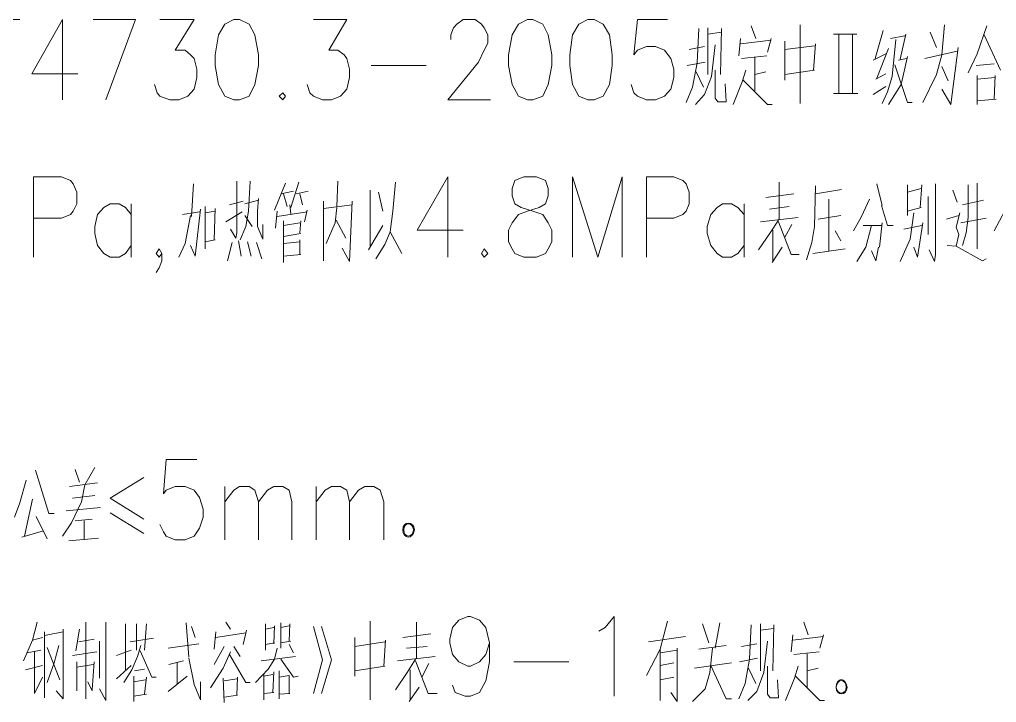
# Model space of a CAD drawing. Header units: millimetres. Extents: x 0 to 1648, y 27 to 2331.
# Drawn here: x 1111.2 to 1306, y 1867.9 to 2004 of the extents above; entities that cross this region are included whole.
import ezdxf

# ---------------------------------------------------------------- set-up
doc = ezdxf.new("R2010")
doc.units = ezdxf.units.MM
doc.layers.add('1', color=7, linetype='Continuous')

msp = doc.modelspace()

# ---------------------------------------------------------------- linework, layer by layer
at = {"layer": '1', "color": 0, "lineweight": 5}
for points in [[(1102.68, 2003.991732), (1111.32, 2003.991732)], [(1119.78, 2003.991732), (1113.66, 1993.191732), (1122.84, 1993.191732)], [(1119.78, 2003.991732), (1119.78, 1987.971732)], [(1128.42, 1987.971732), (1134.36, 2003.991732), (1125.9, 2003.991732)], [(1139.22, 2003.991732), (1146.06, 2003.991732), (1142.28, 1997.871732), (1144.26, 1997.871732), (1145.34, 1996.971732), (1146.06, 1996.251732), (1146.6, 1994.091732), (1146.6, 1992.471732), (1146.06, 1990.131732), (1144.8, 1988.691732), (1143, 1987.971732), (1141.2, 1987.971732), (1139.22, 1988.691732), (1138.68, 1989.411732), (1138.14, 1991.031732)], [(1153.98, 2003.991732), (1152.18, 2003.091732), (1150.92, 2000.931732), (1150.2, 1996.971732), (1150.2, 1994.811732), (1150.92, 1991.031732), (1152.18, 1988.691732), (1153.98, 1987.971732), (1155.06, 1987.971732), (1157.04, 1988.691732), (1158.12, 1991.031732), (1158.84, 1994.811732), (1158.84, 1996.971732), (1158.12, 2000.931732), (1157.04, 2003.091732), (1155.06, 2003.991732), (1153.98, 2003.991732)], [(1169.82, 2003.991732), (1176.48, 2003.991732), (1172.88, 1997.871732), (1174.68, 1997.871732), (1175.94, 1996.971732), (1176.48, 1996.251732), (1177.02, 1994.091732), (1177.02, 1992.471732), (1176.48, 1990.131732), (1175.22, 1988.691732), (1173.42, 1987.971732), (1171.62, 1987.971732), (1169.82, 1988.691732), (1169.1, 1989.411732), (1168.56, 1991.031732)], [(1197.18, 2000.031732), (1197.18, 2000.931732), (1197.72, 2002.371732), (1198.44, 2003.091732), (1199.7, 2003.991732), (1202.04, 2003.991732), (1203.3, 2003.091732), (1203.84, 2002.371732), (1204.56, 2000.931732), (1204.56, 1999.311732), (1203.84, 1997.871732), (1202.76, 1995.531732), (1196.64, 1987.971732), (1205.1, 1987.971732)], [(1212.48, 2003.991732), (1210.68, 2003.091732), (1209.42, 2000.931732), (1208.7, 1996.971732), (1208.7, 1994.811732), (1209.42, 1991.031732), (1210.68, 1988.691732), (1212.48, 1987.971732), (1213.56, 1987.971732), (1215.54, 1988.691732), (1216.62, 1991.031732), (1217.34, 1994.811732), (1217.34, 1996.971732), (1216.62, 2000.931732), (1215.54, 2003.091732), (1213.56, 2003.991732), (1212.48, 2003.991732)], [(1224.54, 2003.991732), (1222.74, 2003.091732), (1221.48, 2000.931732), (1220.94, 1996.971732), (1220.94, 1994.811732), (1221.48, 1991.031732), (1222.74, 1988.691732), (1224.54, 1987.971732), (1225.8, 1987.971732), (1227.6, 1988.691732), (1228.86, 1991.031732), (1229.4, 1994.811732), (1229.4, 1996.971732), (1228.86, 2000.931732), (1227.6, 2003.091732), (1225.8, 2003.991732), (1224.54, 2003.991732)], [(1240.38, 2003.991732), (1234.44, 2003.991732), (1233.72, 1996.971732), (1234.44, 1997.871732), (1236.24, 1998.591732), (1238.04, 1998.591732), (1239.84, 1997.871732), (1241.1, 1996.251732), (1241.64, 1994.091732), (1241.64, 1992.471732), (1241.1, 1990.131732), (1239.84, 1988.691732), (1238.04, 1987.971732), (1236.24, 1987.971732), (1234.44, 1988.691732), (1233.72, 1989.411732), (1233.18, 1991.031732)], [(1246.68, 2002.191732), (1246.32, 1995.351732), (1245.42, 1990.491732), (1244.16, 1987.431732)], [(1248.48, 2002.371732), (1248.48, 1993.011732)], [(1251, 1993.011732), (1251.18, 2002.191732)], [(1257.12, 2002.731732), (1258.02, 2000.211732)], [(1266.84, 2002.911732), (1266.84, 1987.251732)], [(1295.1, 1996.971732), (1295.64, 2002.911732)], [(1304.1, 2002.731732), (1302.12, 1997.151732)], [(1251.18, 2001.471732), (1248.48, 2001.111732)], [(1254.96, 2000.211732), (1254.6, 1996.791732)], [(1261.08, 2000.211732), (1260.36, 1997.511732)], [(1273.5, 2001.111732), (1278.18, 2001.111732)], [(1274.58, 2001.111732), (1274.58, 1989.231732)], [(1277.28, 2001.111732), (1277.28, 1989.231732)], [(1283.4, 2001.831732), (1281.78, 1996.251732)], [(1284.84, 2000.211732), (1287.72, 2000.751732)], [(1287.9, 2001.111732), (1286.82, 1996.071732)], [(1292.76, 2001.471732), (1294.02, 1998.411732)], [(1303.56, 2000.931732), (1306.8, 1993.911732)], [(1244.7, 1998.051732), (1247.76, 1998.591732)], [(1249.92, 1998.951732), (1249.2, 1992.651732), (1247.76, 1989.051732), (1245.96, 1987.071732)], [(1254.96, 1999.131732), (1261.08, 1999.851732)], [(1263.78, 1999.671732), (1263.78, 1991.931732)], [(1263.78, 1998.051732), (1269.72, 1998.771732)], [(1269.9, 1999.131732), (1269.54, 1993.911732)], [(1285.92, 2000.031732), (1285.2, 1992.651732), (1284.3, 1989.591732), (1283.22, 1987.251732)], [(1298.34, 1998.411732), (1296.9, 1987.071732), (1295.1, 1990.131732)], [(1255.14, 1996.251732), (1260.18, 1996.791732)], [(1257.84, 1996.431732), (1257.84, 1989.771732)], [(1281.42, 1995.891732), (1283.94, 1997.151732)], [(1284.48, 1998.231732), (1282.14, 1992.291732)], [(1288.26, 1996.611732), (1287, 1991.031732), (1284.48, 1987.071732)], [(1291.68, 1996.251732), (1298.16, 1997.691732)], [(1295.1, 1996.971732), (1294.02, 1993.011732)], [(1302.12, 1997.151732), (1300.32, 1993.371732)], [(1181.34, 1994.811732), (1192.32, 1994.811732)], [(1247.94, 1995.531732), (1244.34, 1994.811732)], [(1285.74, 1994.991732), (1288.26, 1987.431732), (1289.16, 1987.431732)], [(1286.46, 1995.891732), (1288.08, 1996.251732)], [(1295.1, 1994.631732), (1296.36, 1991.751732)], [(1301.94, 1994.811732), (1305.54, 1995.171732)], [(1246.14, 1993.551732), (1247.58, 1990.491732)], [(1249.92, 1993.911732), (1249.92, 1988.331732), (1250.46, 1987.611732), (1252.08, 1987.611732), (1251.9, 1991.211732)], [(1256.04, 1993.911732), (1255.32, 1991.571732), (1253.52, 1987.071732)], [(1257.84, 1993.011732), (1260, 1993.551732)], [(1269.72, 1993.911732), (1263.78, 1993.011732)], [(1281.96, 1992.111732), (1283.94, 1993.191732)], [(1291.32, 1987.431732), (1294.02, 1993.011732)], [(1302.12, 1992.831732), (1302.12, 1987.071732)], [(1302.12, 1992.111732), (1305.72, 1992.471732)], [(1305.72, 1992.831732), (1305.54, 1988.151732)], [(1255.5, 1991.931732), (1260.36, 1987.071732), (1261.26, 1987.071732)], [(1281.42, 1989.051732), (1283.94, 1990.671732)], [(1163.7, 1989.411732), (1162.98, 1988.691732), (1163.7, 1987.971732), (1164.24, 1988.691732), (1163.7, 1989.411732)], [(1273.5, 1989.231732), (1278.36, 1989.231732)], [(1302.12, 1987.791732), (1305.9, 1988.151732)], [(1302.12, 1988.151732), (1302.12, 1987.791732)], [(1114.02, 1956.651732), (1114.02, 1972.671732), (1119.6, 1972.671732), (1121.4, 1971.951732), (1121.94, 1971.231732), (1122.66, 1969.611732), (1122.66, 1967.271732), (1121.94, 1965.831732), (1121.4, 1965.111732), (1119.6, 1964.391732), (1114.02, 1964.391732)], [(1145.88, 1971.231732), (1145.52, 1964.751732)], [(1154.52, 1971.771732), (1154.52, 1961.511732), (1154.34, 1960.431732), (1153.26, 1962.231732)], [(1157.22, 1971.771732), (1156.86, 1965.831732), (1156.32, 1962.771732), (1155.24, 1960.071732)], [(1164.24, 1971.411732), (1162.08, 1966.011732)], [(1166.94, 1971.591732), (1165.32, 1966.551732)], [(1174.68, 1971.771732), (1174.5, 1966.731732)], [(1186.2, 1971.591732), (1185.66, 1965.831732), (1185.12, 1961.691732), (1187.46, 1957.371732)], [(1196.64, 1972.671732), (1190.52, 1962.051732), (1199.7, 1962.051732)], [(1196.64, 1972.671732), (1196.64, 1956.651732)], [(1211.76, 1972.671732), (1209.96, 1971.951732), (1209.42, 1970.331732), (1209.42, 1968.891732), (1209.96, 1967.271732), (1211.22, 1966.551732), (1213.56, 1965.831732), (1215.54, 1965.111732), (1216.62, 1963.491732), (1217.34, 1962.051732), (1217.34, 1959.711732), (1216.62, 1958.271732), (1216.08, 1957.371732), (1214.28, 1956.651732), (1211.76, 1956.651732), (1209.96, 1957.371732), (1209.42, 1958.271732), (1208.7, 1959.711732), (1208.7, 1962.051732), (1209.42, 1963.491732), (1210.68, 1965.111732), (1212.48, 1965.831732), (1214.82, 1966.551732), (1216.08, 1967.271732), (1216.62, 1968.891732), (1216.62, 1970.331732), (1216.08, 1971.951732), (1214.28, 1972.671732), (1211.76, 1972.671732)], [(1221.48, 1956.651732), (1221.48, 1972.671732), (1226.52, 1956.651732), (1231.38, 1972.671732), (1231.38, 1956.651732)], [(1236.24, 1956.651732), (1236.24, 1972.671732), (1241.64, 1972.671732), (1243.44, 1971.951732), (1244.16, 1971.231732), (1244.7, 1969.611732), (1244.7, 1967.271732), (1244.16, 1965.831732), (1243.44, 1965.111732), (1241.64, 1964.391732), (1236.24, 1964.391732)], [(1262.7, 1971.591732), (1262.7, 1964.211732)], [(1282.14, 1971.231732), (1283.22, 1966.911732)], [(1288.26, 1971.051732), (1288.26, 1964.931732)], [(1291.14, 1971.051732), (1290.78, 1966.551732)], [(1293.84, 1971.231732), (1293.84, 1957.191732), (1293.66, 1955.751732), (1292.58, 1958.091732)], [(1300.32, 1971.051732), (1300.32, 1964.571732), (1299.96, 1961.511732), (1299.24, 1958.991732)], [(1302.12, 1958.271732), (1302.12, 1971.411732)], [(1163.34, 1969.251732), (1165.86, 1969.791732)], [(1164.6, 1966.731732), (1163.88, 1969.251732)], [(1166.4, 1969.251732), (1168.74, 1969.791732)], [(1167.12, 1969.251732), (1167.66, 1967.091732)], [(1181.16, 1969.971732), (1181.16, 1958.631732)], [(1182.78, 1969.611732), (1183.68, 1965.831732)], [(1260, 1968.531732), (1265.58, 1969.251732)], [(1269.9, 1970.871732), (1269.72, 1962.771732), (1269.18, 1959.531732), (1268.1, 1956.111732)], [(1269.9, 1969.251732), (1275.12, 1970.151732)], [(1288.26, 1969.611732), (1290.96, 1970.331732)], [(1297.26, 1969.971732), (1298.16, 1967.631732)], [(1133.46, 1965.111732), (1132.38, 1966.551732), (1131.12, 1967.271732), (1129.32, 1967.271732), (1128.06, 1966.551732), (1126.8, 1965.111732), (1126.26, 1962.771732), (1126.26, 1961.331732), (1126.8, 1958.991732), (1128.06, 1957.371732), (1129.32, 1956.651732), (1131.12, 1956.651732), (1132.38, 1957.371732), (1133.46, 1958.991732)], [(1133.46, 1967.271732), (1133.46, 1956.651732)], [(1153.08, 1967.091732), (1155.78, 1967.811732)], [(1156.14, 1967.271732), (1158.84, 1967.991732)], [(1158.84, 1968.351732), (1158.66, 1965.831732), (1158.66, 1962.771732)], [(1165.14, 1967.091732), (1165.32, 1965.291732)], [(1171.8, 1967.811732), (1171.8, 1955.931732)], [(1171.8, 1966.371732), (1177.56, 1967.091732)], [(1177.56, 1967.811732), (1177.02, 1955.751732), (1175.58, 1958.451732)], [(1255.68, 1965.111732), (1254.42, 1966.551732), (1253.16, 1967.271732), (1251.36, 1967.271732), (1250.28, 1966.551732), (1249.02, 1965.111732), (1248.3, 1962.771732), (1248.3, 1961.331732), (1249.02, 1958.991732), (1250.28, 1957.371732), (1251.36, 1956.651732), (1253.16, 1956.651732), (1254.42, 1957.371732), (1255.68, 1958.991732)], [(1255.68, 1967.271732), (1255.68, 1956.651732)], [(1272.6, 1957.911732), (1272.6, 1968.171732)], [(1280.7, 1968.171732), (1279.08, 1964.751732), (1277.46, 1961.871732)], [(1292.4, 1968.711732), (1292.4, 1961.151732)], [(1299.24, 1967.091732), (1303.38, 1967.991732)], [(1305.54, 1961.871732), (1308.78, 1967.991732)], [(1143.72, 1965.111732), (1147.14, 1965.651732)], [(1147.32, 1966.191732), (1146.24, 1956.831732), (1145.34, 1958.991732)], [(1148.22, 1966.731732), (1148.22, 1958.271732)], [(1148.22, 1965.471732), (1150.2, 1965.831732)], [(1150.2, 1966.371732), (1150.02, 1960.071732)], [(1152.36, 1963.671732), (1155.6, 1965.651732)], [(1162.62, 1965.831732), (1162.26, 1962.411732)], [(1162.62, 1964.751732), (1168.56, 1965.651732)], [(1168.56, 1966.011732), (1168.02, 1963.671732)], [(1174.5, 1966.551732), (1174.14, 1963.491732), (1172.34, 1959.351732)], [(1260.72, 1966.191732), (1264.68, 1966.731732)], [(1283.04, 1966.911732), (1284.3, 1962.951732), (1285.38, 1962.951732)], [(1288.26, 1965.831732), (1290.96, 1966.551732)], [(1289.52, 1965.471732), (1288.8, 1960.251732)], [(1298.7, 1965.471732), (1297.98, 1962.591732), (1298.52, 1961.151732), (1297.98, 1958.811732), (1296.18, 1958.991732)], [(1145.34, 1964.931732), (1144.26, 1959.351732)], [(1156.14, 1964.931732), (1157.58, 1962.771732)], [(1163.88, 1963.851732), (1163.88, 1955.571732)], [(1163.88, 1962.951732), (1167.12, 1963.491732)], [(1167.3, 1963.851732), (1167.12, 1961.511732)], [(1174.32, 1964.031732), (1176.3, 1960.431732)], [(1262.52, 1964.031732), (1260.9, 1961.511732), (1258.56, 1958.091732)], [(1266.48, 1964.571732), (1258.92, 1963.671732)], [(1262.52, 1963.671732), (1265.04, 1957.191732), (1266.66, 1957.191732)], [(1270.44, 1964.211732), (1274.94, 1964.931732)], [(1283.22, 1963.491732), (1282.68, 1958.631732)], [(1291.32, 1963.491732), (1290.24, 1956.651732)], [(1296, 1964.211732), (1298.52, 1964.931732)], [(1298.88, 1963.491732), (1303.92, 1964.391732)], [(1158.66, 1962.771732), (1159.74, 1960.251732), (1159.74, 1963.131732)], [(1163.88, 1960.791732), (1167.3, 1961.331732)], [(1180.8, 1958.091732), (1183.68, 1962.951732)], [(1185.12, 1961.691732), (1184.04, 1959.171732), (1182.24, 1956.291732)], [(1261.44, 1962.051732), (1261.44, 1955.931732)], [(1265.22, 1963.131732), (1263.78, 1960.611732)], [(1273.86, 1961.871732), (1274.94, 1959.891732)], [(1281.06, 1962.951732), (1279.98, 1958.631732), (1278.18, 1955.751732)], [(1279.44, 1962.951732), (1283.04, 1962.951732)], [(1287.54, 1962.231732), (1291.14, 1962.951732)], [(1144.26, 1959.351732), (1143, 1956.651732)], [(1150.2, 1960.071732), (1148.22, 1959.711732)], [(1153.62, 1959.531732), (1152.72, 1955.931732)], [(1154.88, 1959.891732), (1155.42, 1956.831732)], [(1156.68, 1959.711732), (1157.4, 1956.831732)], [(1158.48, 1959.531732), (1159.56, 1956.291732)], [(1167.12, 1959.711732), (1163.88, 1959.351732)], [(1167.12, 1960.071732), (1167.12, 1957.191732)], [(1288.8, 1960.251732), (1286.82, 1955.751732)], [(1139.58, 1957.371732), (1139.04, 1956.651732), (1138.5, 1957.371732), (1139.04, 1958.271732), (1139.58, 1957.371732), (1139.58, 1955.931732), (1139.04, 1954.491732), (1138.5, 1953.591732)], [(1203.84, 1958.271732), (1203.3, 1957.371732), (1203.84, 1956.651732), (1204.56, 1957.371732), (1203.84, 1958.271732)], [(1261.26, 1955.571732), (1263.24, 1958.631732)], [(1269.36, 1957.371732), (1275.84, 1958.271732)], [(1282.5, 1958.631732), (1281.96, 1955.931732), (1281.06, 1957.911732)], [(1290.24, 1956.651732), (1289.52, 1958.631732)], [(1297.98, 1958.811732), (1303.2, 1955.931732)], [(1167.3, 1957.191732), (1163.88, 1956.831732)], [(1303.2, 1955.931732), (1303.92, 1956.291732)], [(1126.26, 1914.711732), (1124.28, 1911.291732), (1123.56, 1907.871732), (1121.58, 1903.731732), (1119.78, 1901.031732)], [(1146.6, 1916.331732), (1140.48, 1916.331732), (1139.94, 1909.491732), (1140.48, 1910.211732), (1142.28, 1910.931732), (1144.26, 1910.931732), (1146.06, 1910.211732), (1147.14, 1908.771732), (1147.86, 1906.431732), (1147.86, 1904.811732), (1147.14, 1902.651732), (1146.06, 1901.031732), (1144.26, 1900.311732), (1142.28, 1900.311732), (1140.48, 1901.031732), (1139.94, 1901.931732), (1139.22, 1903.371732)], [(1114.38, 1914.171732), (1117.08, 1905.531732), (1118.16, 1905.531732)], [(1122.3, 1914.351732), (1123.2, 1911.831732)], [(1135.98, 1912.731732), (1129.32, 1908.591732)], [(1112.58, 1912.191732), (1111.32, 1907.691732), (1110.24, 1904.811732)], [(1121.22, 1910.931732), (1126.8, 1911.651732)], [(1152.18, 1910.931732), (1152.18, 1900.311732)], [(1152.18, 1907.871732), (1153.98, 1910.211732), (1155.06, 1910.931732), (1157.04, 1910.931732), (1158.12, 1910.211732), (1158.84, 1907.871732), (1158.84, 1900.311732)], [(1158.84, 1907.871732), (1160.64, 1910.211732), (1161.9, 1910.931732), (1163.7, 1910.931732), (1164.96, 1910.211732), (1165.5, 1907.871732), (1165.5, 1900.311732)], [(1170.36, 1910.931732), (1170.36, 1900.311732)], [(1170.36, 1907.871732), (1172.16, 1910.211732), (1173.42, 1910.931732), (1175.22, 1910.931732), (1176.48, 1910.211732), (1177.02, 1907.871732), (1177.02, 1900.311732)], [(1177.02, 1907.871732), (1178.82, 1910.211732), (1180.08, 1910.931732), (1181.88, 1910.931732), (1183.14, 1910.211732), (1183.86, 1907.871732), (1183.86, 1900.311732)], [(1126.26, 1909.131732), (1121.76, 1908.591732)], [(1113.84, 1908.411732), (1112.22, 1901.031732)], [(1120.5, 1906.071732), (1127.34, 1906.791732)], [(1129.32, 1908.591732), (1135.98, 1904.451732)], [(1114.56, 1904.991732), (1116.72, 1900.491732)], [(1129.32, 1905.711732), (1135.98, 1901.571732)], [(1122.3, 1904.091732), (1125.72, 1904.451732)], [(1124.1, 1904.091732), (1124.1, 1900.311732)], [(1111.68, 1900.851732), (1116, 1902.111732)], [(1121.04, 1900.131732), (1126.98, 1900.671732)], [(1114.74, 1883.931732), (1113.84, 1880.331732), (1112.04, 1876.191732)], [(1124.46, 1883.931732), (1124.46, 1868.631732)], [(1128.42, 1883.931732), (1128.42, 1869.711732), (1128.42, 1868.271732), (1127.16, 1870.611732)], [(1132.38, 1883.571732), (1132.38, 1874.391732)], [(1134.54, 1883.571732), (1134.54, 1878.351732)], [(1136.52, 1883.571732), (1136.16, 1878.351732)], [(1144.98, 1876.911732), (1144.44, 1883.751732)], [(1152.36, 1883.931732), (1153.26, 1882.491732)], [(1160.28, 1883.571732), (1160.28, 1878.351732)], [(1163.34, 1878.711732), (1163.34, 1883.751732)], [(1165.14, 1883.571732), (1164.96, 1880.151732)], [(1181.16, 1884.111732), (1181.16, 1868.451732)], [(1190.34, 1883.931732), (1190.34, 1876.731732)], [(1204.92, 1879.791732), (1204.2, 1877.451732), (1202.94, 1876.011732), (1201.14, 1875.111732), (1200.6, 1875.111732), (1198.8, 1876.011732), (1197.54, 1877.451732), (1197, 1879.791732), (1197, 1880.511732), (1197.54, 1882.851732), (1198.8, 1884.291732), (1200.6, 1885.011732), (1201.14, 1885.011732), (1202.94, 1884.291732), (1204.2, 1882.851732), (1204.92, 1879.791732), (1204.92, 1876.011732), (1204.2, 1872.231732), (1202.94, 1869.891732), (1201.14, 1869.171732), (1200.06, 1869.171732), (1198.08, 1869.891732), (1197.54, 1871.331732)], [(1226.7, 1882.131732), (1227.96, 1882.851732), (1229.76, 1885.011732), (1229.76, 1869.171732)], [(1240.38, 1884.111732), (1238.94, 1878.531732), (1236.24, 1873.311732)], [(1247.4, 1883.571732), (1248.66, 1879.791732)], [(1250.82, 1883.751732), (1249.92, 1878.711732)], [(1257.12, 1883.391732), (1256.76, 1876.551732), (1255.86, 1871.691732), (1254.6, 1868.631732)], [(1258.92, 1883.571732), (1258.92, 1874.211732)], [(1261.44, 1874.211732), (1261.62, 1883.391732)], [(1267.56, 1883.931732), (1268.46, 1881.411732)], [(1116.18, 1881.231732), (1119.96, 1881.951732)], [(1116.18, 1881.951732), (1116.18, 1868.811732)], [(1119.96, 1882.491732), (1119.96, 1868.631732), (1118.52, 1870.251732)], [(1123.2, 1882.491732), (1122.48, 1878.171732)], [(1145.52, 1883.031732), (1146.24, 1880.871732)], [(1150.38, 1881.951732), (1150.02, 1878.531732)], [(1150.38, 1880.871732), (1156.32, 1881.771732)], [(1156.5, 1882.311732), (1155.78, 1879.431732)], [(1160.28, 1882.491732), (1161.9, 1882.851732)], [(1162.08, 1883.211732), (1161.9, 1879.611732)], [(1163.34, 1882.851732), (1164.96, 1883.211732)], [(1169.82, 1883.031732), (1171.62, 1876.371732)], [(1171.44, 1883.031732), (1173.42, 1876.371732)], [(1187.64, 1880.871732), (1193.22, 1881.591732)], [(1261.62, 1882.671732), (1258.92, 1882.311732)], [(1265.4, 1881.411732), (1265.04, 1877.991732)], [(1271.52, 1881.411732), (1270.8, 1878.711732)], [(1113.84, 1880.331732), (1115.82, 1880.871732)], [(1123.02, 1879.971732), (1126.08, 1880.511732)], [(1127.16, 1880.151732), (1127.16, 1872.771732)], [(1133.28, 1879.971732), (1137.96, 1880.691732)], [(1140.84, 1878.711732), (1146.96, 1879.611732)], [(1162.08, 1879.791732), (1160.28, 1879.431732)], [(1163.34, 1879.791732), (1165.32, 1880.151732)], [(1178.1, 1880.871732), (1178.1, 1873.131732)], [(1178.1, 1879.071732), (1184.04, 1879.971732)], [(1184.22, 1880.331732), (1183.86, 1875.111732)], [(1236.6, 1879.971732), (1243.98, 1881.051732)], [(1255.14, 1879.071732), (1258.2, 1879.611732)], [(1260.36, 1880.151732), (1259.64, 1873.851732), (1258.2, 1870.071732), (1256.4, 1868.271732)], [(1265.4, 1880.331732), (1271.52, 1881.051732)], [(1112.76, 1877.811732), (1115.46, 1878.351732)], [(1114.2, 1877.991732), (1114.2, 1869.711732), (1115.82, 1872.951732)], [(1119.06, 1879.251732), (1118.16, 1875.831732), (1116.72, 1871.871732)], [(1116.72, 1878.891732), (1119.24, 1872.411732)], [(1121.76, 1877.271732), (1126.62, 1877.991732)], [(1130.58, 1877.271732), (1133.46, 1878.351732)], [(1135.44, 1879.251732), (1134.72, 1877.091732), (1133.64, 1874.391732), (1132.02, 1871.871732)], [(1135.26, 1878.171732), (1137.6, 1872.951732), (1138.5, 1872.951732)], [(1153.26, 1877.991732), (1151.82, 1874.751732), (1149.3, 1870.791732)], [(1152, 1879.071732), (1150.02, 1875.471732)], [(1153.98, 1879.071732), (1155.24, 1877.091732)], [(1162.62, 1878.711732), (1162.08, 1876.551732), (1160.82, 1874.571732), (1158.3, 1871.871732)], [(1164.96, 1879.431732), (1165.86, 1877.811732)], [(1188.36, 1878.711732), (1192.5, 1879.071732)], [(1238.94, 1878.531732), (1238.94, 1868.271732)], [(1238.94, 1877.811732), (1242.36, 1878.351732)], [(1242.36, 1878.711732), (1242.36, 1868.091732), (1241.1, 1869.891732)], [(1249.38, 1878.711732), (1248.84, 1873.851732), (1247.94, 1870.611732), (1245.42, 1868.091732)], [(1246.68, 1878.531732), (1252.08, 1879.251732)], [(1265.58, 1877.451732), (1270.62, 1877.991732)], [(1268.28, 1877.631732), (1268.28, 1870.791732)], [(1122.66, 1876.011732), (1122.66, 1870.251732)], [(1126.08, 1876.011732), (1125.72, 1870.431732)], [(1141.02, 1875.471732), (1143.9, 1876.191732)], [(1142.64, 1875.831732), (1142.64, 1871.691732)], [(1144.98, 1876.731732), (1146.06, 1871.511732), (1147.32, 1868.451732), (1147.32, 1872.051732)], [(1153.08, 1877.451732), (1156.32, 1871.871732), (1157.22, 1871.871732)], [(1159.38, 1876.191732), (1166.22, 1877.091732)], [(1163.34, 1876.551732), (1165.86, 1872.951732), (1166.76, 1873.131732)], [(1169.82, 1869.711732), (1171.62, 1876.371732)], [(1171.44, 1869.711732), (1173.42, 1876.371732)], [(1190.16, 1876.551732), (1188.54, 1873.851732), (1186.2, 1870.431732)], [(1194.12, 1877.091732), (1186.56, 1876.191732)], [(1190.16, 1876.191732), (1192.68, 1869.711732), (1194.48, 1869.711732)], [(1192.86, 1875.651732), (1191.42, 1872.951732)], [(1209.78, 1876.011732), (1220.76, 1876.011732)], [(1238.94, 1875.291732), (1241.64, 1875.831732)], [(1253.16, 1875.831732), (1245.78, 1874.751732)], [(1258.38, 1876.731732), (1254.78, 1876.011732)], [(1112.4, 1874.391732), (1115.82, 1875.291732)], [(1122.66, 1874.931732), (1125.9, 1875.471732)], [(1130.58, 1872.591732), (1133.46, 1875.291732)], [(1134.18, 1874.211732), (1136.16, 1874.571732)], [(1161.9, 1874.031732), (1161.72, 1869.891732)], [(1162.98, 1868.631732), (1162.98, 1874.211732)], [(1184.04, 1875.111732), (1178.1, 1874.211732)], [(1189.08, 1874.391732), (1189.08, 1868.451732)], [(1249.02, 1875.291732), (1252.08, 1868.631732), (1253.16, 1868.631732)], [(1256.58, 1874.751732), (1258.02, 1871.691732)], [(1260.36, 1875.111732), (1260.36, 1869.531732), (1260.9, 1868.811732), (1262.52, 1868.811732), (1262.34, 1872.411732)], [(1266.48, 1875.111732), (1265.76, 1872.771732), (1263.96, 1868.271732)], [(1268.28, 1874.211732), (1270.44, 1874.751732)], [(1125.72, 1870.251732), (1124.82, 1872.051732)], [(1134, 1873.131732), (1134, 1868.091732)], [(1134, 1872.051732), (1136.34, 1872.411732)], [(1136.52, 1872.951732), (1136.16, 1869.531732)], [(1140.84, 1870.071732), (1144.62, 1873.131732)], [(1151.82, 1872.771732), (1152, 1867.911732)], [(1152, 1872.231732), (1154.52, 1872.591732)], [(1154.7, 1872.951732), (1154.52, 1869.351732)], [(1159.92, 1873.131732), (1161.72, 1873.491732)], [(1159.92, 1873.491732), (1159.92, 1868.451732)], [(1164.96, 1869.711732), (1164.96, 1873.311732), (1162.98, 1872.951732)], [(1241.64, 1872.951732), (1238.94, 1872.411732)], [(1265.94, 1873.131732), (1270.8, 1868.271732), (1271.7, 1868.271732)], [(1159.92, 1869.711732), (1161.9, 1869.891732)], [(1162.98, 1869.531732), (1165.14, 1869.711732)], [(1188.9, 1868.091732), (1190.88, 1870.971732)], [(1134, 1869.171732), (1136.52, 1869.531732)], [(1154.7, 1869.351732), (1152, 1868.991732)]]:
    msp.add_lwpolyline(points, dxfattribs=at)
for points in [[(1189.98, 1902.291732), (1189.8, 1904.091732), (1187.64, 1904.091732), (1187.64, 1902.291732), (1187.64, 1900.491732), (1189.62, 1900.311732), (1189.98, 1902.291732)], [(1187.82, 1902.291732), (1187.82, 1900.671732), (1189.62, 1900.671732), (1189.8, 1902.291732), (1189.62, 1903.911732), (1187.82, 1903.911732), (1187.82, 1902.291732)], [(1276.2, 1870.971732), (1276.02, 1872.951732), (1274.04, 1872.951732), (1274.04, 1870.971732), (1274.04, 1869.171732), (1276.2, 1869.171732), (1276.2, 1870.971732)], [(1274.04, 1870.971732), (1274.22, 1869.171732), (1276.02, 1869.531732), (1276.02, 1870.971732), (1276.02, 1872.591732), (1274.22, 1872.771732), (1274.04, 1870.971732)]]:
    msp.add_open_spline(points, degree=3, knots=[0, 0, 0, 0, 1, 1, 1, 2, 2, 2, 2], dxfattribs=at)

doc.saveas('drawing.dxf')
